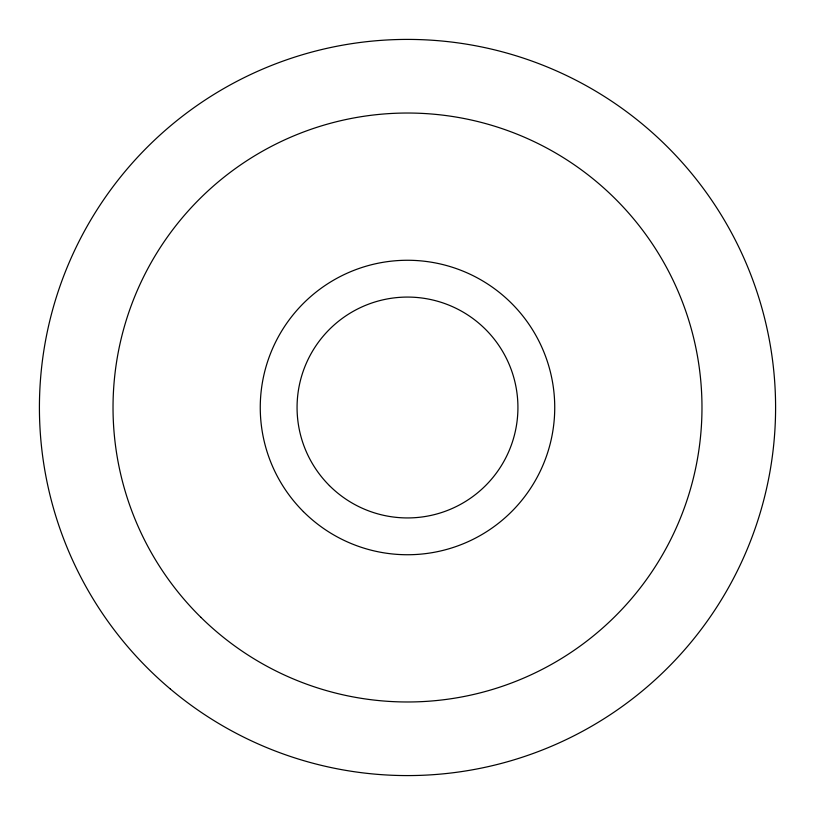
<?xml version="1.0" encoding="UTF-8"?>
<svg xmlns="http://www.w3.org/2000/svg" width="815" height="815" viewBox="0 0 815 815"><rect width="100%" height="100%" fill="white"/><g stroke="black" fill="none" stroke-linecap="round" stroke-linejoin="round"><path stroke-width="1.22" d="M170.366 689.021A368.095 368.095 0 0 0 769.88 472.099A368.095 368.095 0 0 0 282.255 61.37A368.095 368.095 0 0 0 170.366 689.021M200.928 617.363A294.47 294.47 0 0 0 692.536 481.461A294.47 294.47 0 0 0 329.036 123.676A294.47 294.47 0 0 0 200.928 617.363M303.384 511.616A147.24 147.24 0 0 0 549.718 445.611A147.24 147.24 0 0 0 369.389 265.282A147.24 147.24 0 0 0 303.384 511.616M329.413 485.587A110.422 110.422 0 0 0 514.163 436.076A110.422 110.422 0 0 0 378.924 300.837A110.422 110.422 0 0 0 329.413 485.587"/></g></svg>
